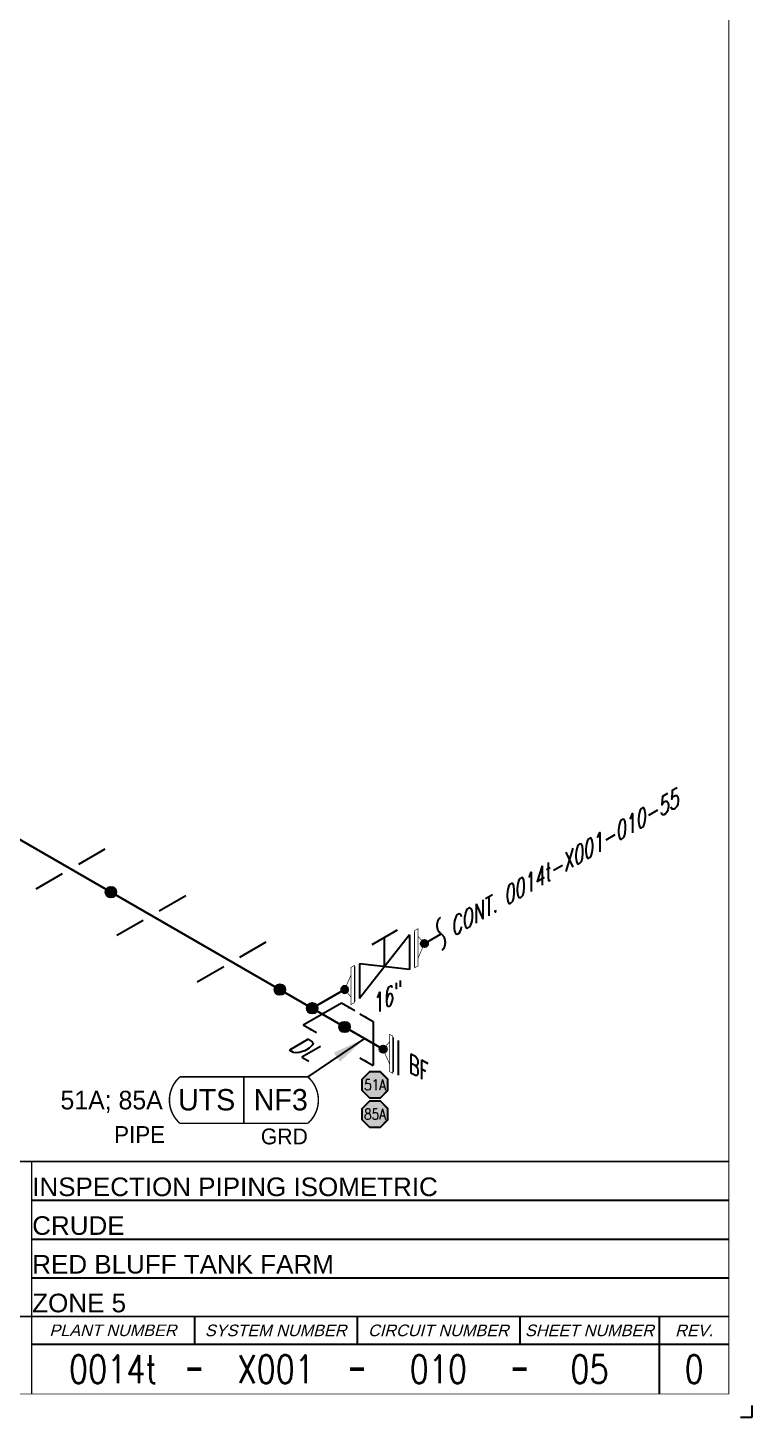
# Model space of a CAD drawing. Header units: inches. Extents: x 0 to 17.2, y 0 to 11.2.
# Drawn here: x 13.35 to 17.25, y 0 to 7.47 of the extents above; entities that cross this region are included whole.
import ezdxf
from ezdxf.enums import TextEntityAlignment as Align

# ---------------------------------------------------------------- set-up
doc = ezdxf.new("R2010")
doc.units = ezdxf.units.IN
doc.header["$MEASUREMENT"] = 0
doc.linetypes.add('HIDDEN2', pattern=[0.1875, 0.125, -0.0625])
for name, color, linetype in [('3', 1, 'Continuous'), ('BORDER', 3, 'Continuous'), ('BORDERTEXT', 7, 'Continuous'), ('COMP', 1, 'Continuous'), ('Continuation', 7, 'Continuous'), ('DL', 20, 'Continuous'), ('FITTINGS', 4, 'Continuous'), ('PART_PCML', 7, 'Continuous'), ('PART_SelectedCML_UT', 132, 'Continuous'), ('PIPE-ANNO', 150, 'HIDDEN2'), ('TEXT', 7, 'Continuous'), ('UNAS.PIPE', 251, 'Continuous'), ('WELD POINTS', 41, 'Continuous'), ('Welds', 7, 'Continuous')]:
    doc.layers.add(name, color=color, linetype=linetype)
doc.layers.add('PIPE', color=7, linetype='Continuous', lineweight=30)
doc.styles.add('CMLPAS', font='')
doc.styles.add('FEASStandard', font='arial.ttf')
doc.styles.add('ISO30', font='simplex.shx', dxfattribs={"width": 0.85, "oblique": 30, "height": 0.075})
doc.styles.add('PART_Standard', font='romans', dxfattribs={"width": 0.8, "height": 0.09})
doc.styles.add('Richmond', font='arial.ttf')
doc.styles.add('SIMPLEX', font='ROMANS')
doc.styles.get("Standard").update_dxf_attribs({"font": 'arial.ttf'})
doc.styles.get('CMLPAS').set_extended_font_data('Cordia New')
doc.dimstyles.new('Richmond', dxfattribs={"dimtxt": 0.18, "dimasz": 0.18, "dimexe": 0.18, "dimexo": 0.0625, "dimgap": 0.09, "dimtad": 0, "dimtih": 1, "dimtoh": 1, "dimdec": 4, "dimzin": 0, "dimdsep": 46, "dimtxsty": 'Richmond', "dimcen": 0.09, "dimadec": 0, "dimazin": 0, "dimtfac": 1, "dimtdec": 4, "dimtofl": 0, "dimtmove": 0, "dimatfit": 3, "dimfxl": 1, "dimtolj": 1, "dimtzin": 0, "dimarcsym": 0})
doc.dimstyles.get("Standard").update_dxf_attribs({"dimtxt": 0.18, "dimasz": 0.18, "dimexe": 0.18, "dimexo": 0.0625, "dimgap": 0.09, "dimtad": 0, "dimtih": 1, "dimtoh": 1, "dimdec": 4, "dimzin": 0, "dimdsep": 46, "dimtxsty": 'Standard', "dimcen": 0.09, "dimadec": 0, "dimazin": 0, "dimtfac": 1, "dimtdec": 4, "dimtofl": 0, "dimtmove": 0, "dimatfit": 3, "dimfxl": 1, "dimtolj": 1, "dimtzin": 0, "dimarcsym": 0})

# ---------------------------------------------------------------- blocks, each defined once
blk = doc.blocks.new('Border')
at = {"layer": 'BORDER'}
for p, q in [((13.5, 1.2917), (17.25, 1.2917)), ((13.5, 1.0833), (17.25, 1.0833)), ((13.5, 0.875), (17.25, 0.875)), ((14.375, 0.6667), (14.375, 0.5173)), ((15.25, 0.6667), (15.25, 0.5173)), ((16.125, 0.6667), (16.125, 0.5173)), ((16.875, 0.6667), (16.875, 0.25)), ((13.5, 0.5173), (17.25, 0.5173))]:
    blk.add_line(p, q, dxfattribs=at)
at = {"layer": 'BORDER', "const_width": 0.005}
blk.add_lwpolyline([(0.25, 0.25), (17.25, 0.25), (17.25, 11.25), (0.25, 11.25)], close=True, dxfattribs=at)
at = {"layer": 'BORDER', "const_width": 0.00833}
for points in [[(17.25, 1.5), (0.25, 1.5)], [(13.5, 0.25), (13.5, 1.5)], [(13.225, 0.6667), (17.25, 0.6667)]]:
    blk.add_lwpolyline(points, dxfattribs=at)
at = {"layer": 'BORDERTEXT'}
blk.add_line((16.113, 0.3836), (16.125, 0.3836), dxfattribs=at)
at = {"layer": 'BORDERTEXT', "const_width": 0.0208}
for points in [[(14.3375, 0.3836), (14.4125, 0.3836)], [(15.2125, 0.3836), (15.2875, 0.3836)], [(16.0875, 0.3836), (16.1625, 0.3836)]]:
    blk.add_lwpolyline(points, dxfattribs=at)
at = {"layer": 'BORDERTEXT', "style": 'FEASStandard', "oblique": 15}
for s, p in [('PLANT NUMBER', (13.9375, 0.592)), ('SYSTEM NUMBER', (14.8125, 0.592)), ('CIRCUIT NUMBER', (15.6875, 0.592)), ('SHEET NUMBER', (16.5, 0.592)), ('REV.', (17.0625, 0.592))]:
    blk.add_text(s, height=0.0625, dxfattribs=at).set_placement(p, align=Align.MIDDLE)
blk = doc.blocks.new('BORDER TEXT')
at = {"layer": 'BORDERTEXT'}
for tag, p, height, style in [('API_PIPE_CLASS', (5.4645, 1.2542), 0.08, 'Richmond'), ('MATERIAL1', (12.263, 1.2111), 0.08, 'Richmond'), ('P&ID_#1', (0.25, 1.0831), 0.0625, 'FEASStandard'), ('LINE_#1', (1.4866, 1.0831), 0.0625, 'FEASStandard'), ('CVX_PIPE_SPEC', (5.4619, 1.0932), 0.08, 'Richmond'), ('MATERIAL2', (12.263, 1.0395), 0.08, 'Richmond'), ('P&ID_#2', (0.25, 0.9224), 0.0625, 'FEASStandard'), ('LINE_#2', (1.4866, 0.9224), 0.0625, 'FEASStandard'), ('OP_TEMP', (5.1687, 0.9325), 0.08, 'Richmond'), ('MATERIAL3', (12.263, 0.868), 0.08, 'Richmond'), ('P&ID_#3', (0.25, 0.7617), 0.0625, 'FEASStandard'), ('LINE_#3', (1.4866, 0.7617), 0.0625, 'FEASStandard'), ('FROM', (5.0146, 0.7718), 0.08, 'Richmond'), ('MATERIAL4', (12.263, 0.6965), 0.08, 'Richmond'), ('TO', (4.8543, 0.6112), 0.08, 'Richmond'), ('P&ID_#4', (0.25, 0.601), 0.0625, 'FEASStandard'), ('LINE_#4', (1.4866, 0.601), 0.0625, 'FEASStandard'), ('MATERIAL5', (12.263, 0.5249), 0.08, 'Richmond'), ('MISC', (4.9789, 0.4506), 0.08, 'Richmond'), ('P&ID_#5', (0.25, 0.4403), 0.0625, 'FEASStandard'), ('LINE_#5', (1.4866, 0.4403), 0.0625, 'FEASStandard'), ('INSULATION', (12.9278, 0.4142), 0.0625, 'FEASStandard'), ('P&ID_#6', (0.25, 0.2796), 0.0625, 'FEASStandard'), ('LINE_#6', (1.4866, 0.2796), 0.0625, 'FEASStandard'), ('PWHT', (12.9278, 0.2806), 0.0625, 'FEASStandard')]:
    blk.add_attdef(tag, p, '', height=height, dxfattribs=dict(at, style=style))
at = {"layer": 'BORDERTEXT', "style": 'FEASStandard'}
for tag, p in [('DR.BY', (11.075, 0.5625)), ('DR.BY_DATE', (11.95, 0.5625)), ('CHK_BY', (11.075, 0.3542)), ('CHK._BY_DATE', (11.95, 0.3542))]:
    blk.add_attdef(tag, text='', height=0.1, dxfattribs=at).set_placement(p, align=Align.MIDDLE_CENTER)
at = {"layer": 'BORDERTEXT', "style": 'PART_Standard', "width": 0.8}
for tag, p in [('PLANT_NUMBER', (13.9375, 0.3836)), ('SYSTEM_NUMBER', (14.8125, 0.3836)), ('CIRCUIT_NUMBER', (15.6875, 0.3836)), ('SHEET_NUMBER', (16.5, 0.3836)), ('REVISION', (17.0625, 0.3836))]:
    blk.add_attdef(tag, text='', height=0.15, dxfattribs=at).set_placement(p, align=Align.MIDDLE_CENTER)
blk = doc.blocks.new('Plant Info')
at = {"layer": 'BORDERTEXT', "style": 'FEASStandard'}
for tag, p in [('DWG_TYPE', (-0.6333, -0.0756)), ('SYSTEM_NAME', (-0.6333, -0.284)), ('PLANT_NAME', (-0.6333, -0.4923)), ('ZONE', (-0.6333, -0.7006))]:
    blk.add_attdef(tag, p, '', height=0.1, dxfattribs=at)
blk = doc.blocks.new('4_SUPPORT_I-BEAM_30')
at = {"color": 0, "linetype": 'ByBlock', "lineweight": -2}
for p, q in [((-0.0435, 0.0251), (-0.1857, 0.1072)), ((0.1857, -0.1072), (0.0435, -0.0251))]:
    blk.add_line(p, q, dxfattribs=at)
blk = doc.blocks.new('2_WELD_SINGLE_00')
at = {"linetype": 'ByBlock', "lineweight": -2}
h = blk.add_hatch(color=0, dxfattribs=at)
edge = h.paths.add_edge_path()
edge.add_arc((0, 0), 0.0286, 0, 360)
at = {"color": 0, "linetype": 'ByBlock', "lineweight": -2}
blk.add_circle((0, 0), 0.0286, dxfattribs=at)
blk = doc.blocks.new('2_BLIND_THREAD_FLANGE_30')
at = {"color": 0, "linetype": 'ByBlock', "lineweight": -2}
blk.add_wipeout([(0, 0.0937), (0.0281, 0.11), (0.0281, -0.0775), (0, -0.0937)], dxfattribs=at)
for p, q in [((0, -0.0937), (0, 0.0937)), ((0.0281, -0.0775), (0.0281, 0.11))]:
    blk.add_line(p, q, dxfattribs=at)
blk = doc.blocks.new('AM9A04')
at = {"linetype": 'Continuous', "const_width": 0.01}
blk.add_lwpolyline([(0, -0.289), (0, 0.289), (-0.05, 0.318), (-0.05, -0.26)], close=True, dxfattribs=at)
at = {"const_width": 0.01}
blk.add_lwpolyline([(-0.05, -0.144), (-0.15, 0.087), (-0.05, 0.202)], dxfattribs=at)
blk = doc.blocks.new('A09')
at = {"layer": 'Welds'}
h = blk.add_hatch(color=256, dxfattribs=at)
h.dxf.hatch_style = 1
h.paths.add_polyline_path([(-0.03, 0, 1), (0.03, 0, 1)])
blk.add_circle((0, 0), 0.03, dxfattribs=at)
blk = doc.blocks.new('*U14')
blk.add_wipeout([(0.052, -0.03), (0.0173, -0.07), (0.0173, -0.1101), (0, -0.1001), (0, 0.1001), (0.0173, 0.0901), (0.0173, 0.05)]).dxf.layer = 'COMP'
at = {"layer": '3', "xscale": 0.65, "yscale": 0.65, "zscale": 0.65}
blk.add_blockref('A09', (0.052, -0.03), dxfattribs=at)
at = {"layer": 'COMP', "xscale": 0.3466300616258731, "yscale": 0.3466300616258731, "zscale": 0.3466300616258731, "rotation": 180}
blk.add_blockref('AM9A04', (0, 0), dxfattribs=at)
blk = doc.blocks.new('1_Text_330')
at = {"layer": 'TEXT', "style": 'PART_Standard', "oblique": 330, "width": 0.8}
blk.add_attdef('3/4"', (0, 0), '', height=0.09, rotation=330, dxfattribs=at)
blk = doc.blocks.new('DL_Flat_330')
at = {"layer": 'DL', "style": 'ISO30', "oblique": 30, "width": 0.85}
blk.add_text('DL', height=0.1, rotation=330, dxfattribs=at).set_placement((0, 0))
blk = doc.blocks.new('3_VALVE_FLANGE_GATE_30')
at = {"color": 0, "linetype": 'ByBlock', "lineweight": -2}
blk.add_wipeout([(-0.1624, -0.1875), (-0.1353, -0.1719), (0, 0), (0.1353, -0.0156), (0.1624, 0), (0.1624, 0.1875), (0.1353, 0.1719), (0, 0), (-0.1353, 0.0156), (-0.1624, 0)], dxfattribs=at)
for p, q in [((0.1353, 0.1719), (-0.1353, -0.1719)), ((0.0677, 0.1953), (-0.0677, 0.1172)), ((0, 0), (0, 0.1563)), ((0.1353, 0.1719), (0.1353, -0.0156)), ((0.1624, 0.1875), (0.1624, 0)), ((-0.1624, 0), (-0.1624, -0.1875)), ((-0.1353, 0.0156), (-0.1353, -0.1719)), ((0.1353, -0.0156), (-0.1353, 0.0156))]:
    blk.add_line(p, q, dxfattribs=at)
blk = doc.blocks.new('1_Text_30')
at = {"layer": 'TEXT', "style": 'PART_Standard', "oblique": 30, "width": 0.8}
blk.add_attdef('TEXT', (0, 0), '', height=0.09, rotation=30, dxfattribs=at)
blk = doc.blocks.new('1_BREAK-PIPE_PIPE_00')
at = {"color": 0, "linetype": 'ByBlock', "lineweight": -2}
for centre, major_axis in [((-0.03, 0.092), (0, -0.101)), ((0.03, -0.092), (0, 0.101))]:
    blk.add_ellipse(centre, major_axis=major_axis, ratio=0.711978, start_param=0.427466, end_param=3.141593, dxfattribs=at)
blk = doc.blocks.new('1_Tilde_00')
at = {"layer": 'PIPE-ANNO', "xscale": -0.5000000000000001, "yscale": 0.5, "zscale": 0.5}
blk.add_blockref('1_BREAK-PIPE_PIPE_00', (0, 0), dxfattribs=at)
blk = doc.blocks.new('1_Cont_30')
at = {"layer": 'Continuation', "style": 'PART_Standard', "oblique": 30, "width": 0.8}
blk.add_attdef('CONT', (0, 0), '', height=0.09, rotation=30, dxfattribs=at)
blk = doc.blocks.new('PART_PCML')
blk.add_hatch(color=0).paths.add_polyline_path([(-0.0699, -0.029), (-0.029, -0.0699), (0.029, -0.0699), (0.0699, -0.029), (0.0699, 0.029), (0.029, 0.0699), (-0.029, 0.0699), (-0.0699, 0.029)])
at = {"color": 7, "const_width": 0.009}
blk.add_lwpolyline([(-0.0699, 0.029), (-0.029, 0.0699), (0.029, 0.0699), (0.0699, 0.029), (0.0699, -0.029), (0.029, -0.0699), (-0.029, -0.0699), (-0.0699, -0.029), (-0.0699, 0.029), (-0.029, 0.0699)], dxfattribs=at)
at = {"color": 18, "true_color": 0x000000}
blk.add_lwpolyline([(-0.029, 0.0699), (-0.0699, 0.029), (-0.0699, -0.029), (-0.029, -0.0699), (0.029, -0.0699), (0.0699, -0.029), (0.0699, 0.029), (0.029, 0.0699)], close=True, dxfattribs=at)
at = {"color": 7, "true_color": 0xffffff, "style": 'SIMPLEX', "width": 0.8, "flags": 1}
for tag, p in [('CIRCUIT', (-0.0939, 0.0889)), ('DM', (-0.0527, -0.1332)), ('TYPE', (-0.0749, -0.2043))]:
    blk.add_attdef(tag, p, '', height=0.0586, dxfattribs=at)
at = {"color": 7, "true_color": 0xffffff, "style": 'SIMPLEX', "width": 0.8}
blk.add_attdef('DMDISP', text='', height=0.0586, dxfattribs=at).set_placement((0, 0), align=Align.MIDDLE_CENTER)
blk = doc.blocks.new('CMLPAS')
at = {"const_width": 0.008}
blk.add_lwpolyline([(0.0625, 0.125, 0.454441), (0.0625, -0.125), (0.75, -0.125, 0.454441), (0.75, 0.125)], format="xyb", close=True, dxfattribs=at)
blk.add_lwpolyline([(0.4063, -0.125), (0.4063, 0.125)], dxfattribs=at)
at = {"style": 'CMLPAS', "flags": 1}
for tag, p in [('STATE', (0.75, 0.6229)), ('DL', (0.75, 0.4817)), ('CIRCUIT', (0.75, 0.3405)), ('SUBSINTERVAL(MONTHS)', (-0.0251, -0.3355)), ('OLD_ID', (0.75, -0.3366)), ('OLD_NDE', (0.75, -0.4778)), ('OLD_ENTY', (0.7411, -0.6357)), ('SIZE', (0.7473, -0.7611)), ('SPEC', (0.7473, -0.9022)), ('JUSTIFY', (0.7473, -1.0434)), ('COMMENTS', (0.7473, -1.1846)), ('OLD_ASSET', (0.75, -1.3262)), ('SCHED', (0.7371, -1.4689)), ('NOM_THICK', (0.7521, -1.6102)), ('CORR_ALLOW', (0.763, -1.7453)), ('TML_STATUS', (0.7723, -1.8777)), ('FLOW_ORDER', (0.7785, -2.1301))]:
    blk.add_attdef(tag, text='', height=0.1, dxfattribs=at).set_placement(p, align=Align.MIDDLE_RIGHT)
at = {"style": 'CMLPAS'}
for tag, height, p in [('CHILD', 0.25, (0.75, 0.269)), ('###', 0.115, (0.75, 0.002)), ('ACCESS', 0.085, (0.75, -0.1954))]:
    blk.add_attdef(tag, text='', height=height, dxfattribs=at).set_placement(p, align=Align.MIDDLE_RIGHT)
at = {"color": 152, "style": 'CMLPAS'}
for tag, height, p in [('SPECIAL', 0.085, (0.4055, 0.1897)), ('DM-TYPE', 0.1, (-0.03, 0)), ('COMP', 0.09, (-0.0174, -0.185))]:
    blk.add_attdef(tag, text='', height=height, dxfattribs=at).set_placement(p, align=Align.MIDDLE_RIGHT)
at = {"style": 'CMLPAS'}
blk.add_attdef('NDE', text='', height=0.115, dxfattribs=at).set_placement((0.206, 0.002), align=Align.MIDDLE_CENTER)
blk = doc.blocks.new('*U46')
at = {"color": 20, "linetype": 'ByBlock', "ltscale": 0.7}
blk.add_line((0.0541, -0.1498), (0.0541, 0.0873), dxfattribs=at)
for points in [[(0.1257, 0.0459), (0.0541, 0.0873)], [(0.1257, -0.1911), (0.0541, -0.1498)]]:
    blk.add_leader(points, dimstyle='Richmond', override={"dimasz": 0.04, "dimgap": 0.09, "dimtad": 0}, dxfattribs=at)
blk = doc.blocks.new('*U47')
at = {"color": 20, "linetype": 'ByBlock', "ltscale": 0.7}
blk.add_line((-0.0541, 0.1498), (-0.0541, -0.0873), dxfattribs=at)
for points in [[(-0.1257, 0.1911), (-0.0541, 0.1498)], [(-0.1257, -0.0459), (-0.0541, -0.0873)]]:
    blk.add_leader(points, dimstyle='Richmond', override={"dimasz": 0.04, "dimgap": 0.09, "dimtad": 0}, dxfattribs=at)

msp = doc.modelspace()

# ---------------------------------------------------------------- linework, layer by layer
for p, q in [((17.1875, 0), (17.25, 0)), ((17.25, 0), (17.25, 0.0625))]:
    msp.add_line(p, q)
at = {"layer": 'PIPE'}
for p, q in [((11.3569, 4.236), (15.3173, 1.9495)), ((14.8843, 2.1995), (15.435, 2.5174))]:
    msp.add_line(p, q, dxfattribs=at)
at = {"layer": 'UNAS.PIPE'}
msp.add_line((15.435, 2.5174), (15.5771, 2.5995), dxfattribs=at)

# ---------------------------------------------------------------- block references
for name, p in [('1_Tilde_00', (15.5771, 2.5995)), ('DL_Flat_330', (14.7493, 1.9822))]:
    msp.add_blockref(name, p)
at = {"layer": 'BORDER'}
msp.add_blockref('Border', (-0.125, -0.125), dxfattribs=at)
at = {"layer": 'BORDERTEXT'}
msp.add_blockref('Plant Info', (14.0116, 1.265), dxfattribs=at).add_auto_attribs({'DWG_TYPE': 'INSPECTION PIPING ISOMETRIC', 'SYSTEM_NAME': 'CRUDE', 'PLANT_NAME': 'RED BLUFF TANK FARM', 'ZONE': 'ZONE 5'})
ref = msp.add_blockref('BORDER TEXT', (-0.125, -0.125), dxfattribs=at)
ref.add_attrib('REVISION', '0', dxfattribs={"height": 0.15, "style": 'PART_Standard', "width": 0.8}).set_placement((16.9375, 0.2586), align=Align.MIDDLE_CENTER)
ref.add_attrib('SHEET_NUMBER', '05', dxfattribs={"height": 0.15, "style": 'PART_Standard', "width": 0.8}).set_placement((16.375, 0.2586), align=Align.MIDDLE_CENTER)
ref.add_attrib('CIRCUIT_NUMBER', '010', dxfattribs={"height": 0.15, "style": 'PART_Standard', "width": 0.8}).set_placement((15.5625, 0.2586), align=Align.MIDDLE_CENTER)
ref.add_attrib('SYSTEM_NUMBER', 'X001', dxfattribs={"height": 0.15, "style": 'PART_Standard', "width": 0.8}).set_placement((14.6875, 0.2586), align=Align.MIDDLE_CENTER)
ref.add_attrib('PLANT_NUMBER', '0014t', dxfattribs={"height": 0.15, "style": 'PART_Standard', "width": 0.8}).set_placement((13.8125, 0.2586), align=Align.MIDDLE_CENTER)
at = {"layer": 'Continuation'}
msp.add_blockref('1_Cont_30', (15.6392, 2.5845), dxfattribs=at).add_auto_attribs({'CONT': 'CONT. 0014t-X001-010-55'})
at = {"layer": 'DL', "xscale": -1, "rotation": 120.0000000000022}
msp.add_blockref('*U46', (14.8843, 2.1995), dxfattribs=at)
at = {"layer": 'FITTINGS', "xscale": -1}
for p in [(13.5852, 2.9495), (14.0182, 2.6995), (14.4512, 2.4495)]:
    msp.add_blockref('4_SUPPORT_I-BEAM_30', p, dxfattribs=at)
at = {"layer": 'PART_PCML', "color": 13}
msp.add_blockref('PART_PCML', (15.2214, 1.63), dxfattribs=at).add_auto_attribs({'DMDISP': '85A'})
at = {"layer": 'PART_SelectedCML_UT'}
msp.add_blockref('CMLPAS', (14.1102, 1.7057), dxfattribs=at).add_auto_attribs({'###': 'NF3', 'NDE': 'UTS', 'DM-TYPE': '51A; 85A', 'COMP': 'PIPE', 'ACCESS': 'GRD'})
at = {"layer": 'TEXT'}
msp.add_blockref('1_Text_330', (15.4044, 1.8576), dxfattribs=at).add_auto_attribs({'3/4"': 'BF'})
at = {"layer": 'WELD POINTS'}
for p in [(13.8017, 2.8245), (14.7103, 2.2999), (14.8843, 2.1995), (15.0582, 2.099)]:
    msp.add_blockref('2_WELD_SINGLE_00', p, dxfattribs=at)

# ---------------------------------------------------------------- leaders
at = {"layer": 'PART_SelectedCML_UT'}
msp.add_leader([(15.1657, 2.037), (14.8602, 1.8307)], dimstyle='Standard', dxfattribs=at)

# ---------------------------------------------------------------- next in the draw order: block references
at = {"layer": 'FITTINGS'}
msp.add_blockref('3_VALVE_FLANGE_GATE_30', (15.2726, 2.4237), dxfattribs=at)
at = {"layer": 'FITTINGS', "yscale": -1}
msp.add_blockref('2_BLIND_THREAD_FLANGE_30', (15.3173, 1.9495), dxfattribs=at)

# ---------------------------------------------------------------- next in the draw order: block references
at = {"layer": 'COMP', "ltscale": 0.65, "xscale": -1}
msp.add_blockref('*U14', (15.1102, 2.3299), dxfattribs=at)
at = {"layer": 'COMP', "ltscale": 0.65, "rotation": 180}
msp.add_blockref('*U14', (15.3173, 1.9495), dxfattribs=at)
at = {"layer": 'TEXT'}
msp.add_blockref('1_Text_30', (15.2184, 2.1649), dxfattribs=at).add_auto_attribs({'TEXT': '16"'})

# ---------------------------------------------------------------- next in the draw order: wipeouts: each hides what was drawn before it
msp.add_wipeout([(15.487, 2.5475), (15.4523, 2.5875), (15.4523, 2.6275), (15.435, 2.6175), (15.435, 2.4174), (15.4523, 2.4274), (15.4523, 2.4674)]).dxf.layer = 'UNAS.PIPE'

# ---------------------------------------------------------------- next in the draw order: hatches: boundary and pattern name
at = {"layer": 'UNAS.PIPE'}
h = msp.add_hatch(color=256, dxfattribs=at)
h.dxf.hatch_style = 1
h.paths.add_polyline_path([(15.5065, 2.5475, 1), (15.4675, 2.5475, 1)])

# ---------------------------------------------------------------- next in the draw order: linework, layer by layer
msp.add_circle((15.487, 2.5475), 0.0195, dxfattribs=at)

# ---------------------------------------------------------------- next in the draw order: block references
at = {"layer": 'DL'}
msp.add_blockref('*U47', (15.2653, 1.9795), dxfattribs=at)
at = {"layer": 'PART_PCML', "color": 96}
msp.add_blockref('PART_PCML', (15.2214, 1.7876), dxfattribs=at).add_auto_attribs({'DMDISP': '51A'})
at = {"layer": 'UNAS.PIPE', "xscale": -0.3466300616258731, "yscale": 0.3466300616258731, "zscale": 0.3466300616258731}
msp.add_blockref('AM9A04', (15.435, 2.5174), dxfattribs=at)

doc.saveas('drawing.dxf')
